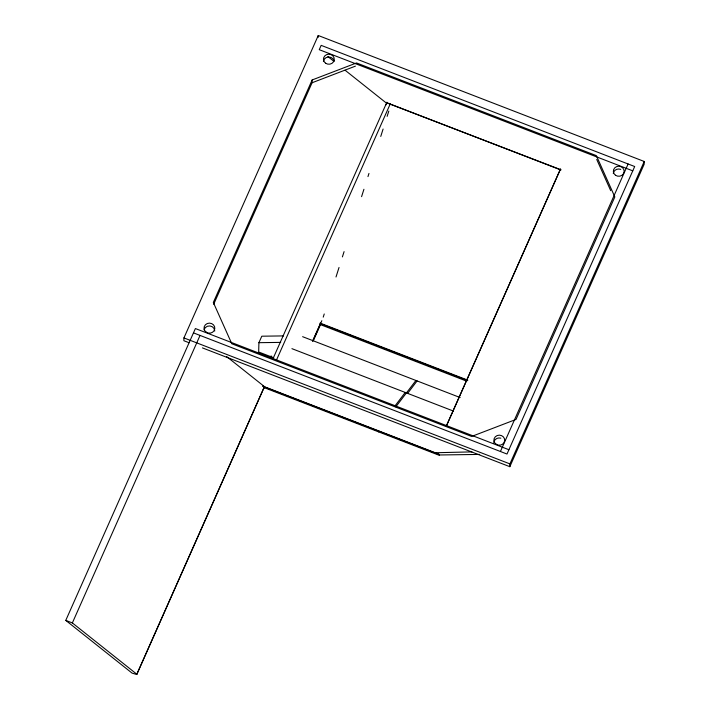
<?xml version="1.0" encoding="UTF-8"?>
<svg xmlns="http://www.w3.org/2000/svg" width="710" height="710" viewBox="0 0 710 710"><rect width="100%" height="100%" fill="white"/><g stroke="black" fill="none" stroke-linecap="round" stroke-linejoin="round"><path stroke-width="1.06" d="M508.91 449.723L195.392 328.552L65.773 620.398L132.078 673.124L136.737 674.5L264.448 386.63L226.667 356.589M202.43 347.891L509.833 466.692L644.156 164.267L644.227 161.472L318.249 35.5L183.934 337.924L183.863 340.72L189.02 342.708M283.574 335.91L261.795 336.203L258.91 342.681L258.671 351.991L273.723 357.805M264.448 386.63L136.737 674.5M264.582 387.811L264.608 386.799M213.701 304.244L312.072 82.759L312.143 79.964L356.526 62.95L596.356 155.632L614.833 196.936L516.019 419.433L471.635 436.446L231.806 343.764L213.328 302.46L312.143 79.964M318.204 37.364L318.249 35.5M313.367 340.667L320.476 324.647L320.521 323.254L312.515 341.27M377.507 431.449L377.534 430.446M386.116 104.814L386.79 102.471M378.67 431.902L378.696 430.899M434.555 453.495L434.573 452.492M434.644 452.758L471.919 451.888M509.833 466.692L509.913 463.896L644.227 161.472M323.227 317.139L324.239 313.971M336.007 276.989L339.034 267.475M342.397 256.905L344.084 251.624M361.576 196.67L363.928 189.277M367.966 176.595L368.969 173.426M380.746 136.435L383.098 129.042M387.136 116.36L388.814 111.071M136.755 674.154L72.358 622.936L200.051 335.422M272.791 359.154L386.914 102.196M276.288 360.502L390.411 103.545M312.888 340.862L321.843 320.707M446.705 425.175L560.376 169.237M446.341 426.089L560.554 168.945M500.417 451.498L628.11 163.983M395.319 405.49L405.241 392.444M395.816 406.812L415.936 380.48M407.611 393.402L417.098 380.924M312.072 82.759L355.426 66.136M258.91 342.681L280.698 342.389M439.286 454.977L479.694 454.418M632.77 170.844L319.252 49.682L321.168 45.36L634.687 166.522L506.993 454.036L193.466 332.875M560.953 169.77L385.548 102.409L345.078 70.219M386.79 102.701L560.793 169.947M320.112 323.094L467.828 380.178M320.103 323.565L467.331 380.462M320.476 324.647L466.763 381.181M302.611 336.682L460.151 397.564M291.916 348.654L453.575 411.125M183.934 337.924L509.913 463.896M262.86 386.125L439.233 454.293L439.206 455.296L264.182 387.651M262.877 386.382L439.304 454.56M65.773 620.398L72.358 622.936M327.86 56.525L333.886 61.317M596.728 159.43L610.707 190.662M204.045 329.893A5.414 5.032 1.5 0 1 214.757 331.037M323.405 61.424A5.414 5.032 1.5 0 1 334.108 61.087M493.814 442.889A5.414 5.032 1.5 0 1 500.834 438.176M613.289 173.453A5.414 5.032 1.5 0 1 620.735 169.388M270.448 357.529A4.278 1.482 23.9 0 1 271.681 356.18M206.202 332.191A5.414 5.032 1.5 0 0 214.793 328.739A5.414 5.032 1.5 0 0 207.249 323.538A5.414 5.032 1.5 0 0 206.202 332.191M325.642 63.252A5.414 5.032 1.5 0 0 334.241 59.8A5.414 5.032 1.5 0 0 326.698 54.599A5.414 5.032 1.5 0 0 325.642 63.252M496.086 444.22A5.414 5.032 1.5 0 0 504.677 440.768A5.414 5.032 1.5 0 0 497.133 435.567A5.414 5.032 1.5 0 0 496.086 444.22M615.534 175.281A5.414 5.032 1.5 0 0 624.125 171.829A5.414 5.032 1.5 0 0 616.582 166.628A5.414 5.032 1.5 0 0 615.534 175.281"/></g></svg>
